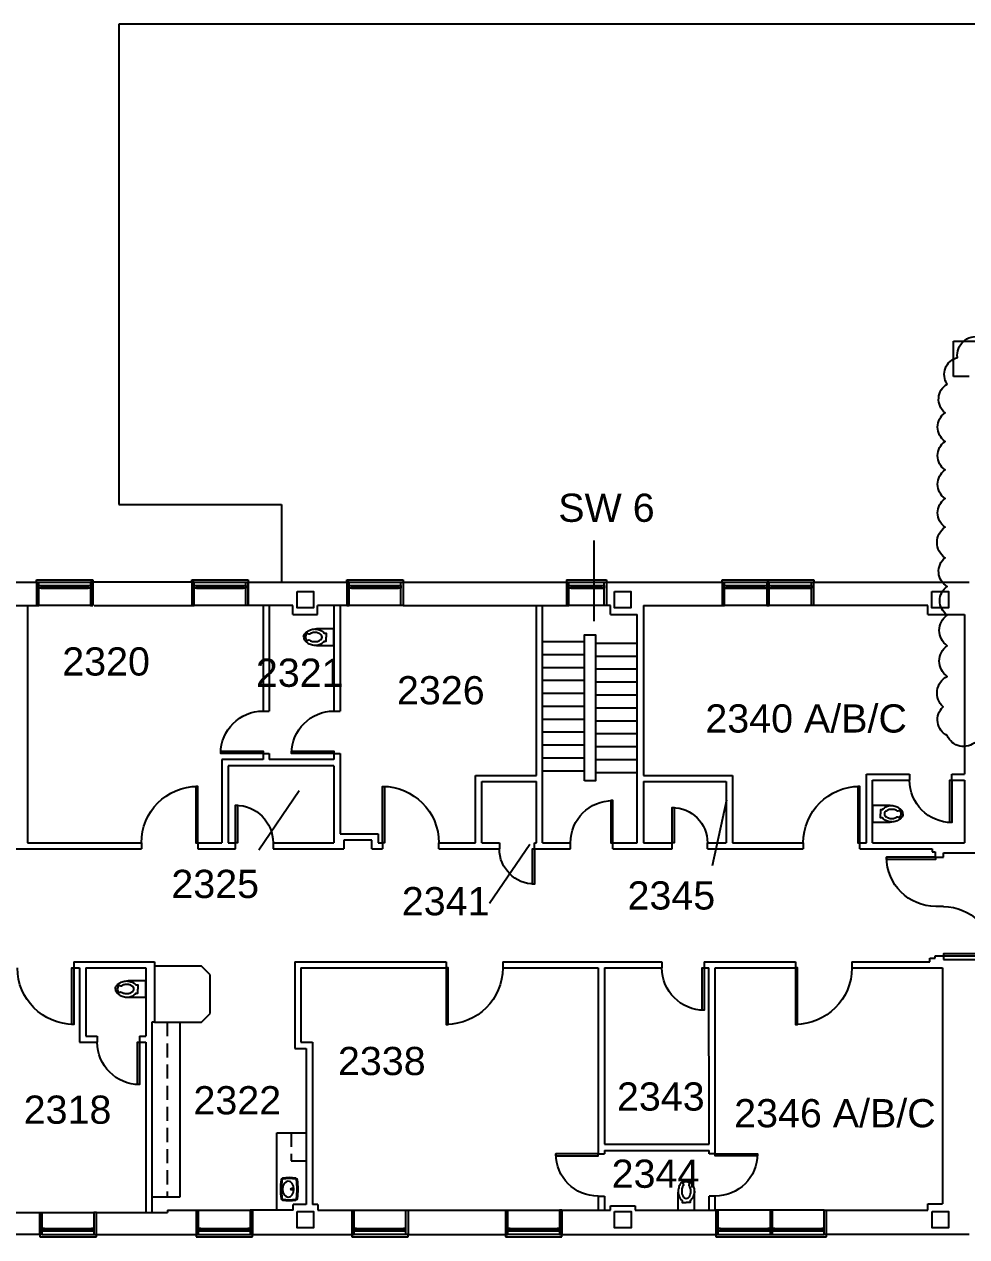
# Model space of a CAD drawing. Header units: inches. Extents: x -1132 to 7533, y -2240 to 4304.
# Drawn here: x 3897 to 4698, y 1782 to 2814 of the extents above; entities that cross this region are included whole.
import ezdxf

# ---------------------------------------------------------------- set-up
doc = ezdxf.new("R2010")
doc.units = ezdxf.units.IN
doc.header["$LTSCALE"] = 96
doc.header["$MEASUREMENT"] = 0
doc.linetypes.add('HIDDEN2', pattern=[0.1875, 0.125, -0.0625])
doc.layers.get('0').update_dxf_attribs({"linetype": 'CONTINUOUS'})
doc.layers.get('DEFPOINTS').update_dxf_attribs({"color": 31, "linetype": 'CONTINUOUS'})
for name, color, linetype in [('A-ANNO-ROOM', 4, 'CONTINUOUS'), ('A-DOOR', 2, 'CONTINUOUS'), ('A-FLOR-CASE', 3, 'CONTINUOUS'), ('A-FLOR-CASE-UPPR', 3, 'HIDDEN2'), ('A-FLOR-PFIX', 2, 'CONTINUOUS'), ('A-FLOR-STRS', 2, 'CONTINUOUS'), ('A-GLAZ', 2, 'CONTINUOUS'), ('A-GLAZ-SILL', 1, 'CONTINUOUS'), ('A-ROOF-LEVL-MED', 3, 'CONTINUOUS'), ('A-WALL-FULL', 6, 'CONTINUOUS')]:
    doc.layers.add(name, color=color, linetype=linetype)
doc.styles.add('ARIAL', font='arial.ttf')

# ---------------------------------------------------------------- blocks, each defined once
blk = doc.blocks.new('P2477016')
for p, q in [((-3.6, -23.8), (-3.6, -23.8)), ((-2.5, -21.1), (-2.5, -21.1))]:
    blk.add_line(p, q)
blk.add_lwpolyline([(7, -14.9), (7, 0), (-7, 0), (-7, -14.9)])
for points in [[(-6.9, -16.2, -0.074934), (-6.3, -12.6, -0.085426), (-4.9, -9.7, -0.066386), (-3.5, -8.3), (-3.5, -6.7), (0, -6.7)], [(4, -23.7, -0.562484), (3.2, -23.5), (2.4, -21.3, -0.238976), (2.5, -20.9, 0.08035), (3.4, -19, 0.074934), (3.8, -16.2, 0.074934), (3.4, -13.4, 0.085426), (2.4, -11.5, 0.066386), (1.6, -10.6, 0.330534), (-1.7, -10.6, 0.066386), (-2.5, -11.5, 0.085426), (-3.5, -13.4, 0.074934), (-3.9, -16.2, 0.074934), (-3.5, -19, 0.08035), (-2.6, -20.9, -0.238976), (-2.5, -21.3), (-3.3, -23.5, -0.549653), (-4.1, -23.7)], [(6.9, -16.2, 0.074934), (6.3, -12.6, 0.085426), (4.9, -9.7, 0.066386), (3.5, -8.3), (3.5, -6.7), (0, -6.7)], [(0, -25.8, -0.143932), (-2.5, -25, -0.107177), (-4.9, -22.6, -0.077997), (-6.4, -19.2, -0.065232), (-7, -14.9)], [(0, -25.8, 0.143932), (2.5, -25, 0.107177), (4.9, -22.6, 0.077997), (6.4, -19.2, 0.065232), (7, -14.9)], [(-3, -22.7, 0.063273), (-1.7, -23.8, 0.143932), (0, -24.2)], [(0, -24.2, 0.143932), (1.7, -23.8, 0.059203), (2.9, -22.8)]]:
    blk.add_lwpolyline(points, format="xyb")
blk = doc.blocks.new('*U19')
for p, q in [((0, 0), (0, 0)), ((48, 0), (48, 0))]:
    blk.add_line(p, q)
blk.add_lwpolyline([(0, 0), (0, 48), (1.75, 48), (1.75, 0)], close=True)
blk.add_arc((0, 0), 48, 0, 90)
blk = doc.blocks.new('*U20')
for p, q in [((0, 0), (0, 0)), ((-32, 0), (-32, 0))]:
    blk.add_line(p, q)
blk.add_lwpolyline([(0, 0), (0, 32), (-1.75, 32), (-1.75, 0)], close=True)
blk.add_arc((0, 0), 32, 90, 180)
blk = doc.blocks.new('*U18')
for p, q in [((0, 0), (0, 0)), ((-48, 0), (-48, 0))]:
    blk.add_line(p, q)
blk.add_lwpolyline([(0, 0), (0, 48), (-1.75, 48), (-1.75, 0)], close=True)
blk.add_arc((0, 0), 48, 90, 180)
blk = doc.blocks.new('*U21')
for p, q in [((0, 0), (0, 0)), ((30, 0), (30, 0))]:
    blk.add_line(p, q)
blk.add_lwpolyline([(0, 0), (0, -30), (1.75, -30), (1.75, 0)], close=True)
blk.add_arc((0, 0), 30, 270, 0)
blk = doc.blocks.new('*U22')
for p, q in [((0, 0), (0, 0)), ((36, 0), (36, 0))]:
    blk.add_line(p, q)
blk.add_lwpolyline([(0, 0), (0, 36), (1.75, 36), (1.75, 0)], close=True)
blk.add_arc((0, 0), 36, 0, 90)
blk = doc.blocks.new('*U23')
for p, q in [((0, 0), (0, 0)), ((-30, 0), (-30, 0))]:
    blk.add_line(p, q)
blk.add_lwpolyline([(0, 0), (0, 30), (-1.75, 30), (-1.75, 0)], close=True)
blk.add_arc((0, 0), 30, 90, 180)
blk = doc.blocks.new('*U24')
for p, q in [((0, 0), (0, 0)), ((48, 0), (48, 0))]:
    blk.add_line(p, q)
blk.add_lwpolyline([(0, 0), (0, 48), (1.75, 48), (1.75, 0)], close=True)
blk.add_arc((0, 0), 48, 0, 90)
blk = doc.blocks.new('*U25')
for p, q in [((0, 0), (0, 0)), ((36, 0), (36, 0))]:
    blk.add_line(p, q)
blk.add_lwpolyline([(0, 0), (0, -36), (1.75, -36), (1.75, 0)], close=True)
blk.add_arc((0, 0), 36, 270, 0)
blk = doc.blocks.new('*U26')
for p, q in [((0, 0), (0, 0)), ((42, 0), (42, 0))]:
    blk.add_line(p, q)
blk.add_lwpolyline([(0, 0), (0, 42), (1.75, 42), (1.75, 0)], close=True)
blk.add_arc((0, 0), 42, 0, 90)
blk = doc.blocks.new('*U27')
for p, q in [((0, 0), (0, 0)), ((-42, 0), (-42, 0))]:
    blk.add_line(p, q)
blk.add_lwpolyline([(0, 0), (0, -42), (-1.75, -42), (-1.75, 0)], close=True)
blk.add_arc((0, 0), 42, 180, 270)
blk = doc.blocks.new('*U34')
for p, q in [((0, 0), (0, 0)), ((48, 0), (48, 0))]:
    blk.add_line(p, q)
blk.add_lwpolyline([(0, 0), (0, -48), (1.75, -48), (1.75, 0)], close=True)
blk.add_arc((0, 0), 48, 270, 0)
blk = doc.blocks.new('*U35')
for p, q in [((0, 0), (0, 0)), ((-48, 0), (-48, 0))]:
    blk.add_line(p, q)
blk.add_lwpolyline([(0, 0), (0, -48), (-1.75, -48), (-1.75, 0)], close=True)
blk.add_arc((0, 0), 48, 180, 270)
blk = doc.blocks.new('*U36')
for p, q in [((0, 0), (0, 0)), ((36, 0), (36, 0))]:
    blk.add_line(p, q)
blk.add_lwpolyline([(0, 0), (0, -36), (1.75, -36), (1.75, 0)], close=True)
blk.add_arc((0, 0), 36, 270, 0)
blk = doc.blocks.new('*U43')
for p, q in [((0, 0), (0, 0)), ((-48, 0), (-48, 0))]:
    blk.add_line(p, q)
blk.add_lwpolyline([(0, 0), (0, -48), (-1.75, -48), (-1.75, 0)], close=True)
blk.add_arc((0, 0), 48, 180, 270)
blk = doc.blocks.new('*U44')
for p, q in [((0, 0), (0, 0)), ((36, 0), (36, 0))]:
    blk.add_line(p, q)
blk.add_lwpolyline([(0, 0), (0, -36), (1.75, -36), (1.75, 0)], close=True)
blk.add_arc((0, 0), 36, 270, 0)
blk = doc.blocks.new('*U45')
for p, q in [((0, 0), (0, 0)), ((36, 0), (36, 0))]:
    blk.add_line(p, q)
blk.add_lwpolyline([(0, 0), (0, 36), (1.75, 36), (1.75, 0)], close=True)
blk.add_arc((0, 0), 36, 0, 90)
blk = doc.blocks.new('*U33')
for p, q in [((0, 0), (0, 0)), ((36, 0), (36, 0))]:
    blk.add_line(p, q)
blk.add_lwpolyline([(0, 0), (0, -36), (1.75, -36), (1.75, 0)], close=True)
blk.add_arc((0, 0), 36, 270, 0)
blk = doc.blocks.new('*U47')
for p, q in [((0, 0), (0, 0)), ((-36, 0), (-36, 0))]:
    blk.add_line(p, q)
blk.add_lwpolyline([(0, 0), (0, 36), (-1.75, 36), (-1.75, 0)], close=True)
blk.add_arc((0, 0), 36, 90, 180)

msp = doc.modelspace()

# ---------------------------------------------------------------- linework, layer by layer
at = {"layer": 'A-ANNO-ROOM'}
for p, q in [((4381.1, 2374.5), (4381.1, 2305.9)), ((4096.3, 2111.5), (4130.6, 2161.9)), ((4482.1, 2098), (4494.3, 2154)), ((4292.3, 2065.9), (4326.6, 2116.3))]:
    msp.add_line(p, q, dxfattribs=at)
at = {"layer": 'A-DOOR'}
msp.add_line((4678.5, 2063.2), (4672.1, 2063.2), dxfattribs=at)
at = {"layer": 'A-FLOR-CASE'}
for p, q in [((4047.4, 2012.5), (4007.5, 2012.5)), ((4054.8, 2005.1), (4047.4, 2012.5)), ((4054.8, 1972.1), (4054.8, 2005.1)), ((4047.4, 1964.7), (4054.8, 1972.1)), ((4007.5, 1964.7), (4047.4, 1964.7)), ((4029.3, 1816.2), (4029.3, 1964.7)), ((4111.6, 1804.7), (4111.6, 1870.7)), ((4111.6, 1870.7), (4136.6, 1870.7)), ((4005.3, 1816.2), (4029.3, 1816.2))]:
    msp.add_line(p, q, dxfattribs=at)
at = {"layer": 'A-FLOR-CASE-UPPR'}
for p, q in [((4018.3, 1964.7), (4018.3, 1816.2)), ((4123.6, 1870.7), (4123.6, 1846.7)), ((4123.6, 1846.7), (4136.6, 1846.7))]:
    msp.add_line(p, q, dxfattribs=at)
at = {"layer": 'A-FLOR-PFIX'}
for points in [[(4129, 1830.6, 0.319535), (4127.7, 1831.9, 0.093638), (4116.3, 1831.9, 0.319535), (4115.1, 1830.6, 0.073603), (4115.1, 1814.7, 0.319535), (4116.3, 1813.4, 0.093638), (4127.7, 1813.4, 0.319535), (4129, 1814.7, 0.073603)], [(4128.2, 1830.5, 0.319535), (4127.6, 1831.1, 0.093638), (4116.5, 1831.1, 0.319535), (4115.9, 1830.5, 0.073603), (4115.9, 1814.8, 0.319535), (4116.5, 1814.2, 0.093638), (4127.6, 1814.2, 0.319535), (4128.2, 1814.8, 0.073603)]]:
    msp.add_lwpolyline(points, format="xyb", close=True, dxfattribs=at)
msp.add_lwpolyline([(4121.2, 1829.4), (4119.4, 1828.9), (4117.7, 1827.4), (4116.6, 1825.3), (4116.3, 1822.7), (4116.6, 1820), (4117.7, 1817.9), (4119.4, 1816.4), (4121.2, 1815.9), (4123, 1816.4), (4124.6, 1817.9), (4125.7, 1820), (4126.1, 1822.7), (4125.7, 1825.3), (4124.6, 1827.4), (4123, 1828.9)], close=True, dxfattribs=at)
msp.add_circle((4124.2, 1822.7), 0.749, dxfattribs=at)
at = {"layer": 'A-FLOR-STRS'}
for p, q in [((4373.1, 2288.4), (4337.6, 2288.4)), ((4382.6, 2287.3), (4418.1, 2287.3)), ((4373.1, 2277.4), (4337.6, 2277.4)), ((4382.6, 2276.3), (4418.1, 2276.3)), ((4373.1, 2266.4), (4337.6, 2266.4)), ((4382.6, 2265.3), (4418.1, 2265.3)), ((4373.1, 2255.4), (4337.6, 2255.4)), ((4382.6, 2254.3), (4418.1, 2254.3)), ((4373.1, 2244.4), (4337.6, 2244.4)), ((4382.6, 2243.3), (4418.1, 2243.3)), ((4373.1, 2233.4), (4337.6, 2233.4)), ((4382.6, 2232.3), (4418.1, 2232.3)), ((4373.1, 2222.4), (4337.6, 2222.4)), ((4382.6, 2221.3), (4418.1, 2221.3)), ((4373.1, 2211.4), (4337.6, 2211.4)), ((4382.6, 2210.3), (4418.1, 2210.3)), ((4373.1, 2200.4), (4337.6, 2200.4)), ((4382.6, 2199.3), (4418.1, 2199.3)), ((4373.1, 2189.4), (4337.6, 2189.4)), ((4382.6, 2188.3), (4418.1, 2188.3)), ((4373.1, 2178.4), (4337.6, 2178.4)), ((4382.6, 2177.3), (4418.1, 2177.3))]:
    msp.add_line(p, q, dxfattribs=at)
msp.add_lwpolyline([(4373.1, 2170.2), (4373.1, 2294.4), (4382.6, 2294.4), (4382.6, 2170.2)], close=True, dxfattribs=at)
at = {"layer": 'A-GLAZ'}
for p, q in [((3907.1, 2341.2), (3955.1, 2341.2)), ((3907.1, 2339.2), (3907.1, 2341.2)), ((3909.1, 2339.2), (3953.1, 2339.2)), ((3911.1, 2336.2), (3951.1, 2336.2)), ((3911.1, 2335.2), (3951.1, 2335.2)), ((3911.1, 2334.2), (3951.1, 2334.2)), ((3955.1, 2341.2), (3955.1, 2339.2)), ((4039.1, 2341.2), (4087.1, 2341.2)), ((4039.1, 2339.2), (4039.1, 2341.2)), ((4041.1, 2339.2), (4085.1, 2339.2)), ((4043.1, 2336.2), (4083.1, 2336.2)), ((4043.1, 2335.2), (4083.1, 2335.2)), ((4043.1, 2334.2), (4083.1, 2334.2)), ((4087.1, 2341.2), (4087.1, 2339.2)), ((4171.1, 2341.2), (4219.1, 2341.2)), ((4171.1, 2339.2), (4171.1, 2341.2)), ((4173.1, 2339.2), (4217.1, 2339.2)), ((4175.1, 2336.2), (4215.1, 2336.2)), ((4175.1, 2335.2), (4215.1, 2335.2)), ((4175.1, 2334.2), (4215.1, 2334.2)), ((4219.1, 2341.2), (4219.1, 2339.2)), ((4357.8, 2341.2), (4391.8, 2341.2)), ((4357.8, 2341.2), (4357.8, 2339.2)), ((4359.8, 2339.2), (4389.8, 2339.2)), ((4361.8, 2336.2), (4389.8, 2336.2)), ((4361.8, 2335.2), (4387.8, 2335.2)), ((4361.8, 2334.2), (4389.8, 2334.2)), ((4391.8, 2341.2), (4391.8, 2339.2)), ((4490.2, 2339.2), (4490.2, 2341.2)), ((4490.2, 2341.2), (4568.2, 2341.2)), ((4492.2, 2339.2), (4528.2, 2339.2)), ((4492.2, 2336.2), (4528.2, 2336.2)), ((4492.2, 2334.2), (4528.2, 2334.2)), ((4494.2, 2335.2), (4526.2, 2335.2)), ((4530.2, 2339.2), (4566.2, 2339.2)), ((4530.2, 2336.2), (4566.2, 2336.2)), ((4530.2, 2334.2), (4566.2, 2334.2)), ((4532.2, 2335.2), (4564.2, 2335.2)), ((4568.2, 2341.2), (4568.2, 2339.2)), ((3914, 1789.2), (3954, 1789.2)), ((3914, 1788.2), (3954, 1788.2)), ((3914, 1787.2), (3954, 1787.2)), ((4046.8, 1789.2), (4086.8, 1789.2)), ((4046.8, 1788.2), (4086.8, 1788.2)), ((4046.8, 1787.2), (4086.8, 1787.2)), ((4179.3, 1789.2), (4219.3, 1789.2)), ((4179.3, 1788.2), (4219.3, 1788.2)), ((4179.3, 1787.2), (4219.3, 1787.2)), ((4310, 1789.2), (4350, 1789.2)), ((4310, 1788.2), (4350, 1788.2)), ((4310, 1787.2), (4350, 1787.2)), ((4489, 1789.2), (4529, 1789.2)), ((4489, 1788.2), (4529, 1788.2)), ((4489, 1787.2), (4529, 1787.2)), ((4535, 1789.2), (4575.1, 1789.2)), ((4535, 1788.2), (4575.1, 1788.2)), ((4535, 1787.2), (4575.1, 1787.2)), ((3910, 1784.2), (3910, 1782.2)), ((3910, 1782.2), (3958, 1782.2)), ((3912, 1784.2), (3956, 1784.2)), ((3958, 1782.2), (3958, 1784.2)), ((4042.8, 1784.2), (4042.8, 1782.2)), ((4042.8, 1782.2), (4090.8, 1782.2)), ((4044.8, 1784.2), (4088.8, 1784.2)), ((4090.8, 1782.2), (4090.8, 1784.2)), ((4175.3, 1784.2), (4175.3, 1782.2)), ((4175.3, 1782.2), (4223.3, 1782.2)), ((4221.3, 1784.2), (4177.3, 1784.2)), ((4223.3, 1782.2), (4223.3, 1784.2)), ((4306, 1784.2), (4306, 1782.2)), ((4306, 1782.2), (4354, 1782.2)), ((4352, 1784.2), (4308, 1784.2)), ((4354, 1782.2), (4354, 1784.2)), ((4485, 1784.2), (4485, 1782.2)), ((4485, 1782.2), (4579.1, 1782.2)), ((4487, 1784.2), (4531, 1784.2)), ((4533, 1784.2), (4577.1, 1784.2)), ((4579.1, 1782.2), (4579.1, 1784.2))]:
    msp.add_line(p, q, dxfattribs=at)
at = {"layer": 'A-GLAZ-SILL'}
for p, q in [((3953.1, 2319.2), (3909.1, 2319.2)), ((4085.1, 2319.2), (4041.1, 2319.2)), ((4217.1, 2319.2), (4173.1, 2319.2)), ((4389.8, 2319.2), (4359.8, 2319.2)), ((4566.2, 2319.2), (4492.2, 2319.2)), ((3912, 1802.7), (3956, 1802.7)), ((4044.8, 1804.7), (4088.8, 1804.7)), ((4177.3, 1804.7), (4221.3, 1804.7)), ((4308, 1804.7), (4352, 1804.7)), ((4531, 1804.7), (4487, 1804.7)), ((4577.1, 1804.7), (4533, 1804.7))]:
    msp.add_line(p, q, dxfattribs=at)
at = {"layer": 'A-ROOF-LEVL-MED'}
for p, q in [((5512.6, 2813.9), (3977.2, 2813.9)), ((3977.2, 2813.9), (3977.2, 2405.2)), ((3977.2, 2405.2), (4115.4, 2405.2)), ((4115.4, 2405.2), (4115.4, 2339.2))]:
    msp.add_line(p, q, dxfattribs=at)
at = {"layer": 'A-WALL-FULL'}
for p, q in [((4687.1, 2544.2), (4997.3, 2544.2)), ((4687.1, 2514.2), (4687.1, 2544.2)), ((4700.3, 2514.2), (4687.1, 2514.2)), ((3819.1, 2339.2), (3909.1, 2339.2)), ((3907.1, 2339.2), (3907.1, 2319.2)), ((3909.1, 2319.2), (3909.1, 2339.2)), ((3909.1, 2336.2), (3911.1, 2336.2)), ((3909.1, 2334.2), (3909.1, 2336.2)), ((3911.1, 2334.2), (3909.1, 2334.2)), ((3911.1, 2336.2), (3911.1, 2334.2)), ((3951.1, 2336.2), (3953.1, 2336.2)), ((3951.1, 2334.2), (3951.1, 2336.2)), ((3953.1, 2334.2), (3951.1, 2334.2)), ((3955.1, 2339.2), (3953.1, 2339.2)), ((3953.1, 2339.2), (3953.1, 2319.2)), ((3953.1, 2336.2), (3953.1, 2334.2)), ((3955.1, 2339.2), (3955.1, 2319.2)), ((3955.1, 2319.2), (3955.1, 2339.2)), ((4039.1, 2339.2), (3956.1, 2339.2)), ((4039.1, 2339.2), (4039.1, 2319.2)), ((4041.1, 2339.2), (4039.1, 2339.2)), ((4041.1, 2319.2), (4041.1, 2339.2)), ((4041.1, 2336.2), (4043.1, 2336.2)), ((4041.1, 2334.2), (4041.1, 2336.2)), ((4043.1, 2334.2), (4041.1, 2334.2)), ((4043.1, 2336.2), (4043.1, 2334.2)), ((4083.1, 2336.2), (4085.1, 2336.2)), ((4083.1, 2334.2), (4083.1, 2336.2)), ((4085.1, 2334.2), (4083.1, 2334.2)), ((4085.1, 2319.2), (4085.1, 2339.2)), ((4085.1, 2339.2), (4171.1, 2339.2)), ((4085.1, 2336.2), (4085.1, 2334.2)), ((4087.1, 2339.2), (4087.1, 2319.2)), ((4087.1, 2319.2), (4087.1, 2339.2)), ((4171.1, 2339.2), (4171.1, 2319.2)), ((4173.1, 2339.2), (4171.1, 2339.2)), ((4171.1, 2339.2), (4171.1, 2319.2)), ((4173.1, 2319.2), (4173.1, 2339.2)), ((4173.1, 2336.2), (4175.1, 2336.2)), ((4173.1, 2334.2), (4173.1, 2336.2)), ((4175.1, 2334.2), (4173.1, 2334.2)), ((4175.1, 2336.2), (4175.1, 2334.2)), ((4215.1, 2336.2), (4217.1, 2336.2)), ((4215.1, 2334.2), (4215.1, 2336.2)), ((4217.1, 2334.2), (4215.1, 2334.2)), ((4217.1, 2319.2), (4217.1, 2339.2)), ((4217.1, 2339.2), (4359.8, 2339.2)), ((4217.1, 2336.2), (4217.1, 2334.2)), ((4219.1, 2339.2), (4219.1, 2319.2)), ((4219.1, 2339.2), (4219.1, 2319.2)), ((4357.8, 2339.2), (4357.8, 2319.2)), ((4359.8, 2319.2), (4359.8, 2339.2)), ((4359.8, 2336.2), (4361.8, 2336.2)), ((4359.8, 2334.2), (4359.8, 2336.2)), ((4361.8, 2334.2), (4359.8, 2334.2)), ((4361.8, 2336.2), (4361.8, 2334.2)), ((4387.8, 2336.2), (4389.8, 2336.2)), ((4387.8, 2334.2), (4387.8, 2336.2)), ((4389.8, 2334.2), (4387.8, 2334.2)), ((4389.8, 2319.2), (4389.8, 2339.2)), ((4389.8, 2339.2), (4492.2, 2339.2)), ((4389.8, 2336.2), (4389.8, 2334.2)), ((4391.8, 2339.2), (4391.8, 2319.2)), ((4490.2, 2339.2), (4490.2, 2319.2)), ((4492.2, 2319.2), (4492.2, 2339.2)), ((4492.2, 2336.2), (4494.2, 2336.2)), ((4492.2, 2334.2), (4492.2, 2336.2)), ((4494.2, 2334.2), (4492.2, 2334.2)), ((4494.2, 2336.2), (4494.2, 2334.2)), ((4526.2, 2336.2), (4528.2, 2336.2)), ((4526.2, 2334.2), (4526.2, 2336.2)), ((4528.2, 2334.2), (4526.2, 2334.2)), ((4530.2, 2339.2), (4528.2, 2339.2)), ((4528.2, 2339.2), (4528.2, 2319.2)), ((4528.2, 2336.2), (4528.2, 2334.2)), ((4530.2, 2319.2), (4530.2, 2339.2)), ((4530.2, 2336.2), (4532.2, 2336.2)), ((4530.2, 2334.2), (4530.2, 2336.2)), ((4532.2, 2334.2), (4530.2, 2334.2)), ((4532.2, 2336.2), (4532.2, 2334.2)), ((4564.2, 2336.2), (4566.2, 2336.2)), ((4564.2, 2334.2), (4564.2, 2336.2)), ((4566.2, 2334.2), (4564.2, 2334.2)), ((4566.2, 2319.2), (4566.2, 2339.2)), ((4566.2, 2339.2), (4700.3, 2339.2)), ((4566.2, 2336.2), (4566.2, 2334.2)), ((4568.2, 2319.2), (4568.2, 2339.2)), ((3876.2, 2319.2), (3909.1, 2319.2)), ((3899.3, 2319.2), (3899.3, 2117.4)), ((3953.1, 2319.2), (3955.1, 2319.2)), ((3956.1, 2319.2), (4041.1, 2319.2)), ((4125.2, 2319.2), (4085.1, 2319.2)), ((4099.8, 2319.2), (4099.8, 2229.5)), ((4105.1, 2319.2), (4105.1, 2229.5)), ((4125.2, 2311.7), (4125.2, 2319.2)), ((4125.2, 2311.7), (4146.2, 2311.7)), ((4171.1, 2319.2), (4146.2, 2319.2)), ((4146.2, 2311.7), (4146.2, 2319.2)), ((4160.1, 2319.2), (4160.1, 2229.5)), ((4165.3, 2319.2), (4165.3, 2229.5)), ((4171.1, 2319.2), (4173.1, 2319.2)), ((4219.1, 2319.2), (4217.1, 2319.2)), ((4219.1, 2319.2), (4359.8, 2319.2)), ((4332.3, 2174.7), (4332.3, 2319.2)), ((4337.6, 2117.4), (4337.6, 2319.2)), ((4395.2, 2319.2), (4389.8, 2319.2)), ((4395.2, 2311.7), (4395.2, 2319.2)), ((4395.2, 2311.7), (4418.1, 2311.7)), ((4418.1, 2117.4), (4418.1, 2311.7)), ((4423.3, 2319.2), (4423.3, 2174.7)), ((4423.3, 2319.2), (4492.2, 2319.2)), ((4528.2, 2319.2), (4530.2, 2319.2)), ((4665.2, 2319.2), (4566.2, 2319.2)), ((4665.2, 2311.7), (4665.2, 2319.2)), ((4665.2, 2311.7), (4696.3, 2311.7)), ((4696.3, 2311.7), (4696.3, 2175.8)), ((4099.8, 2229.5), (4105.1, 2229.5)), ((4160.1, 2229.5), (4165.3, 2229.5)), ((4064.8, 2188.2), (4064.8, 2117.4)), ((4099.8, 2188.2), (4064.8, 2188.2)), ((4099.8, 2193.5), (4105.1, 2193.5)), ((4099.8, 2193.5), (4099.8, 2188.2)), ((4105.1, 2193.5), (4105.1, 2188.2)), ((4160.1, 2188.2), (4105.1, 2188.2)), ((4160.1, 2193.5), (4160.1, 2188.2)), ((4160.1, 2193.5), (4165.3, 2193.5)), ((4165.3, 2193.5), (4165.3, 2124.9)), ((4160.1, 2183), (4070.1, 2183)), ((4070.1, 2183), (4070.1, 2117.4)), ((4160.1, 2183), (4160.1, 2117.4)), ((4280.6, 2117.4), (4280.6, 2174.7)), ((4280.6, 2174.7), (4332.3, 2174.7)), ((4285.8, 2169.5), (4332.3, 2169.5)), ((4285.8, 2117.4), (4285.8, 2169.5)), ((4332.3, 2117.4), (4332.3, 2169.5)), ((4423.3, 2174.7), (4499.1, 2174.7)), ((4423.3, 2169.5), (4493.8, 2169.5)), ((4423.3, 2169.5), (4423.3, 2117.4)), ((4493.8, 2169.5), (4493.8, 2117.4)), ((4499.1, 2174.7), (4499.1, 2117.4)), ((4613.1, 2117.4), (4613.1, 2175.8)), ((4613.1, 2175.8), (4649.7, 2175.8)), ((4618.3, 2117.4), (4618.3, 2170.6)), ((4618.3, 2170.6), (4649.7, 2170.6)), ((4649.7, 2175.8), (4649.7, 2170.6)), ((4685.7, 2175.8), (4696.3, 2175.8)), ((4685.7, 2170.6), (4685.7, 2175.8)), ((4685.7, 2170.6), (4696.3, 2170.6)), ((4696.3, 2170.6), (4696.3, 2117.4)), ((3899.3, 2117.4), (3996.3, 2117.4)), ((3996.3, 2117.4), (3996.3, 2112.2)), ((4044.3, 2117.4), (4044.3, 2112.2)), ((4044.3, 2117.4), (4064.8, 2117.4)), ((4070.1, 2117.4), (4076.3, 2117.4)), ((4076.3, 2112.2), (4076.3, 2117.4)), ((4108.3, 2117.4), (4160.1, 2117.4)), ((4108.3, 2117.4), (4108.3, 2112.2)), ((4165.3, 2124.9), (4197.8, 2124.9)), ((4192.3, 2119.7), (4168.5, 2119.7)), ((4168.5, 2119.7), (4168.5, 2112.2)), ((4192.3, 2112.2), (4192.3, 2119.7)), ((4197.8, 2124.9), (4197.8, 2117.4)), ((4197.8, 2117.4), (4201.3, 2117.4)), ((4201.3, 2117.4), (4201.3, 2112.2)), ((4249.3, 2117.4), (4280.6, 2117.4)), ((4249.3, 2112.2), (4249.3, 2117.4)), ((4285.8, 2117.4), (4300.8, 2117.4)), ((4300.8, 2117.4), (4300.8, 2112.2)), ((4330.8, 2117.4), (4332.3, 2117.4)), ((4330.8, 2112.2), (4330.8, 2117.4)), ((4337.6, 2117.4), (4361.3, 2117.4)), ((4361.3, 2112.2), (4361.3, 2117.4)), ((4397.3, 2117.4), (4418.1, 2117.4)), ((4397.3, 2112.2), (4397.3, 2117.4)), ((4423.3, 2117.4), (4447.8, 2117.4)), ((4447.8, 2112.2), (4447.8, 2117.4)), ((4477.8, 2117.4), (4493.8, 2117.4)), ((4477.8, 2112.2), (4477.8, 2117.4)), ((4499.1, 2117.4), (4559.3, 2117.4)), ((4559.3, 2117.4), (4559.3, 2112.2)), ((4607.3, 2117.4), (4613.1, 2117.4)), ((4607.3, 2112.2), (4607.3, 2117.4)), ((4618.3, 2117.4), (4696.3, 2117.4)), ((3750.8, 2112.2), (3996.3, 2112.2)), ((4044.3, 2112.2), (4076.3, 2112.2)), ((4108.3, 2112.2), (4168.5, 2112.2)), ((4192.3, 2112.2), (4201.3, 2112.2)), ((4249.3, 2112.2), (4300.8, 2112.2)), ((4330.8, 2112.2), (4361.3, 2112.2)), ((4397.3, 2112.2), (4447.8, 2112.2)), ((4477.8, 2112.2), (4559.3, 2112.2)), ((4607.3, 2112.2), (4669, 2112.2)), ((4669, 2112.2), (4669, 2109.7)), ((4669, 2109.7), (4671.5, 2109.7)), ((4671.5, 2109.7), (4671.5, 2105.2)), ((4671.5, 2105.2), (4678.5, 2105.2)), ((4678.5, 2105.2), (4678.5, 2108.9)), ((4678.5, 2108.9), (4719.5, 2108.9)), ((3938.9, 2016.2), (3938.9, 2010.9)), ((3938.9, 2016.2), (4007.5, 2016.2)), ((4007.5, 2016.2), (4007.5, 1964.7)), ((4126.8, 2016.2), (4255.6, 2016.2)), ((4126.8, 2016.2), (4126.8, 1942.4)), ((4255.6, 2016.2), (4255.6, 2010.9)), ((4303.6, 2016.2), (4439.1, 2016.2)), ((4303.6, 2016.2), (4303.6, 2010.9)), ((4439.1, 2016.2), (4439.1, 2010.9)), ((4475.1, 2016.2), (4552.6, 2016.2)), ((4475.1, 2016.2), (4475.1, 2010.9)), ((4552.6, 2016.2), (4552.6, 2010.9)), ((4600.6, 2016.2), (4666.8, 2016.2)), ((4600.6, 2016.2), (4600.6, 2010.9)), ((4666.8, 2016.2), (4666.8, 2019.2)), ((4666.8, 2019.2), (4671.5, 2019.2)), ((4671.5, 2019.2), (4671.5, 2021.2)), ((4671.5, 2021.2), (4678.5, 2021.2)), ((4678.5, 2021.2), (4678.5, 2018.2)), ((4678.5, 2018.2), (4719.5, 2018.2)), ((3938.9, 2010.9), (3943.8, 2010.9)), ((3943.8, 2010.9), (3943.8, 1947.6)), ((3949.1, 2010.9), (3949.1, 1952.9)), ((3949.1, 2010.9), (4000, 2010.9)), ((4000, 2010.9), (4000, 1952.9)), ((4132, 2010.9), (4132, 1947.7)), ((4132, 2010.9), (4255.6, 2010.9)), ((4303.6, 2010.9), (4384.8, 2010.9)), ((4384.8, 2010.9), (4384.8, 1852.7)), ((4390.1, 2010.9), (4390.1, 1860.9)), ((4390.1, 2010.9), (4439.1, 2010.9)), ((4475.1, 2010.9), (4479, 2010.9)), ((4479.1, 1860.9), (4479, 2010.9)), ((4484.3, 1852.7), (4484.3, 2010.9)), ((4484.3, 2010.9), (4552.6, 2010.9)), ((4600.6, 2010.9), (4677.8, 2010.9)), ((4677.8, 2010.9), (4677.8, 1810.3)), ((4007.5, 1964.7), (4005.3, 1964.7)), ((4005.3, 1964.7), (4005.3, 1802.7)), ((3949.1, 1952.9), (3958.8, 1952.9)), ((3958.8, 1952.9), (3958.8, 1947.6)), ((3994.8, 1952.9), (4000, 1952.9)), ((3994.8, 1952.9), (3994.8, 1947.6)), ((3943.8, 1947.6), (3958.8, 1947.6)), ((3994.8, 1947.6), (4000, 1947.6)), ((4000, 1947.6), (4000, 1802.7)), ((4126.8, 1942.4), (4136.5, 1942.4)), ((4132, 1947.7), (4141.8, 1947.7)), ((4136.5, 1942.4), (4136.6, 1809.7)), ((4141.8, 1947.7), (4141.8, 1809.7)), ((4390.1, 1860.9), (4479.1, 1860.9)), ((4384.8, 1852.7), (4390.1, 1852.7)), ((4390.1, 1855.6), (4479.1, 1855.6)), ((4390.1, 1855.6), (4390.1, 1852.7)), ((4479.1, 1852.7), (4479.1, 1855.6)), ((4484.3, 1852.7), (4479.1, 1852.7)), ((4384.8, 1816.7), (4384.8, 1804.7)), ((4384.8, 1816.7), (4390.1, 1816.7)), ((4390.1, 1816.7), (4390.1, 1804.7)), ((4479.1, 1804.7), (4479.1, 1816.7)), ((4484.3, 1816.7), (4479.1, 1816.7)), ((4484.3, 1804.7), (4484.3, 1816.7)), ((4125.3, 1804.7), (4125.3, 1809.7)), ((4136.6, 1809.7), (4125.3, 1809.7)), ((4146.3, 1809.7), (4141.8, 1809.7)), ((4146.3, 1809.7), (4146.3, 1804.7)), ((4395.3, 1808.4), (4416.3, 1808.4)), ((4395.3, 1804.7), (4395.3, 1808.4)), ((4416.3, 1808.4), (4416.3, 1804.7)), ((4665.3, 1810.3), (4677.8, 1810.3)), ((4665.3, 1804.7), (4665.3, 1810.3)), ((3876.3, 1802.7), (3912, 1802.7)), ((3910, 1784.2), (3910, 1802.7)), ((3910, 1784.2), (3910, 1802.7)), ((3910, 1802.7), (3910, 1784.2)), ((3912, 1784.2), (3912, 1802.7)), ((3958, 1802.7), (3956, 1802.7)), ((3956, 1802.7), (3956, 1784.2)), ((3958, 1784.2), (3958, 1802.7)), ((3958, 1802.7), (4018.5, 1802.7)), ((3958, 1784.2), (3958, 1802.7)), ((4018.5, 1804.7), (4044.8, 1804.7)), ((4018.5, 1804.7), (4018.5, 1802.7)), ((4042.8, 1804.7), (4042.8, 1784.2)), ((4042.8, 1804.7), (4042.8, 1784.2)), ((4042.8, 1804.7), (4042.8, 1784.2)), ((4044.8, 1784.2), (4044.8, 1804.7)), ((4090.8, 1804.7), (4088.8, 1804.7)), ((4088.8, 1804.7), (4088.8, 1784.2)), ((4125.3, 1804.7), (4090.8, 1804.7)), ((4090.8, 1804.7), (4090.8, 1784.2)), ((4090.8, 1784.2), (4090.8, 1804.7)), ((4146.3, 1804.7), (4177.3, 1804.7)), ((4175.3, 1804.7), (4175.3, 1784.2)), ((4177.3, 1784.2), (4177.3, 1804.7)), ((4221.3, 1784.2), (4221.3, 1804.7)), ((4221.3, 1804.7), (4308, 1804.7)), ((4223.3, 1804.7), (4223.3, 1784.2)), ((4306, 1804.7), (4306, 1784.2)), ((4306, 1804.7), (4306, 1784.2)), ((4306, 1804.7), (4306, 1784.2)), ((4308, 1784.2), (4308, 1804.7)), ((4354, 1804.7), (4352, 1804.7)), ((4352, 1804.7), (4352, 1784.2)), ((4354, 1804.7), (4354, 1784.2)), ((4354, 1804.7), (4395.3, 1804.7)), ((4354, 1784.2), (4354, 1804.7)), ((4416.3, 1804.7), (4485, 1804.7)), ((4485, 1804.7), (4485, 1784.2)), ((4487, 1804.7), (4485, 1804.7)), ((4485, 1804.7), (4485, 1784.2)), ((4487, 1784.2), (4487, 1804.7)), ((4533, 1804.7), (4531, 1804.7)), ((4531, 1804.7), (4531, 1784.2)), ((4533, 1784.2), (4533, 1804.7)), ((4577.1, 1784.2), (4577.1, 1804.7)), ((4577.1, 1804.7), (4665.3, 1804.7)), ((4579.1, 1784.2), (4579.1, 1804.7)), ((3914, 1789.2), (3912, 1789.2)), ((3912, 1789.2), (3912, 1787.2)), ((3912, 1787.2), (3914, 1787.2)), ((3914, 1787.2), (3914, 1789.2)), ((3956, 1789.2), (3954, 1789.2)), ((3954, 1789.2), (3954, 1787.2)), ((3954, 1787.2), (3956, 1787.2)), ((3956, 1787.2), (3956, 1789.2)), ((4046.8, 1789.2), (4044.8, 1789.2)), ((4044.8, 1789.2), (4044.8, 1787.2)), ((4044.8, 1787.2), (4046.8, 1787.2)), ((4046.8, 1787.2), (4046.8, 1789.2)), ((4088.8, 1789.2), (4086.8, 1789.2)), ((4086.8, 1789.2), (4086.8, 1787.2)), ((4086.8, 1787.2), (4088.8, 1787.2)), ((4088.8, 1787.2), (4088.8, 1789.2)), ((4179.3, 1789.2), (4177.3, 1789.2)), ((4177.3, 1789.2), (4177.3, 1787.2)), ((4177.3, 1787.2), (4179.3, 1787.2)), ((4179.3, 1787.2), (4179.3, 1789.2)), ((4221.3, 1789.2), (4219.3, 1789.2)), ((4219.3, 1789.2), (4219.3, 1787.2)), ((4219.3, 1787.2), (4221.3, 1787.2)), ((4221.3, 1787.2), (4221.3, 1789.2)), ((4310, 1789.2), (4308, 1789.2)), ((4308, 1789.2), (4308, 1787.2)), ((4308, 1787.2), (4310, 1787.2)), ((4310, 1787.2), (4310, 1789.2)), ((4352, 1789.2), (4350, 1789.2)), ((4350, 1789.2), (4350, 1787.2)), ((4350, 1787.2), (4352, 1787.2)), ((4352, 1787.2), (4352, 1789.2)), ((4489, 1789.2), (4487, 1789.2)), ((4487, 1787.2), (4489, 1787.2)), ((4489, 1787.2), (4489, 1789.2)), ((4531, 1789.2), (4529, 1789.2)), ((4529, 1789.2), (4529, 1787.2)), ((4529, 1787.2), (4531, 1787.2)), ((4531, 1787.2), (4531, 1789.2)), ((4535, 1789.2), (4533, 1789.2)), ((4533, 1789.2), (4533, 1787.2)), ((4533, 1787.2), (4535, 1787.2)), ((4535, 1787.2), (4535, 1789.2)), ((4577.1, 1789.2), (4575.1, 1789.2)), ((4575.1, 1789.2), (4575.1, 1787.2)), ((4575.1, 1787.2), (4577.1, 1787.2)), ((4577.1, 1787.2), (4577.1, 1789.2)), ((3912, 1784.2), (3823.3, 1784.2)), ((3956, 1784.2), (3958, 1784.2)), ((3958, 1784.2), (4044.8, 1784.2)), ((4088.8, 1784.2), (4090.8, 1784.2)), ((4090.8, 1784.2), (4177.3, 1784.2)), ((4223.3, 1784.2), (4221.3, 1784.2)), ((4223.3, 1784.2), (4308, 1784.2)), ((4352, 1784.2), (4487, 1784.2)), ((4531, 1784.2), (4533, 1784.2)), ((4700.3, 1784.2), (4577.1, 1784.2))]:
    msp.add_line(p, q, dxfattribs=at)
for points in [[(4128.7, 2331.2), (4142.7, 2331.2), (4142.7, 2317.2), (4128.7, 2317.2)], [(4398.7, 2331.2), (4412.7, 2331.2), (4412.7, 2317.2), (4398.7, 2317.2)], [(4668.7, 2331.2), (4682.7, 2331.2), (4682.7, 2317.2), (4668.7, 2317.2)], [(4128.8, 1803.7), (4142.8, 1803.7), (4142.8, 1789.7), (4128.8, 1789.7)], [(4398.8, 1803.7), (4412.8, 1803.7), (4412.8, 1789.7), (4398.8, 1789.7)], [(4668.8, 1803.7), (4682.8, 1803.7), (4682.8, 1789.7), (4668.8, 1789.7)], [(4668.8, 1803.7), (4682.8, 1803.7), (4682.8, 1789.7), (4668.8, 1789.7)]]:
    msp.add_lwpolyline(points, close=True, dxfattribs=at)
at = {"layer": 'DEFPOINTS'}
msp.add_lwpolyline([(4706, 2203.4, -0.520567), (4681.7, 2208.6, -0.520567), (4681.7, 2208.6, -0.520567), (4678.2, 2233, -0.520567), (4678.2, 2233, -0.520567), (4681.7, 2259, -0.520567), (4681.7, 2259, -0.520567), (4681.7, 2285.1, -0.520567), (4681.7, 2285.1, -0.520567), (4681.7, 2311.2, -0.520567), (4681.7, 2311.2, -0.520567), (4681.7, 2335.5, -0.520567), (4681.7, 2335.5, -0.520567), (4679.9, 2359.9, -0.520567), (4679.9, 2359.9, -0.520567), (4679.9, 2386, -0.520567), (4679.9, 2386, -0.520567), (4679.9, 2410.3, -0.520567), (4679.9, 2410.3, -0.520567), (4679.9, 2434.7, -0.520567), (4679.9, 2434.7, -0.520567), (4679.9, 2459, -0.520567), (4679.9, 2459, -0.520567), (4679.9, 2483.3, -0.520567), (4679.9, 2483.3, -0.520567), (4681.7, 2507.7, -0.520567), (4681.7, 2507.7, -0.520567), (4690.4, 2530.3, -0.520567), (4690.4, 2530.3, -0.520567), (4709.5, 2547.7, -0.520567)], format="xyb", dxfattribs=at)

# ---------------------------------------------------------------- block references
at = {"layer": 'A-DOOR', "xscale": -1, "rotation": 90}
for name, p in [('*U47', (4099.8, 2193.5)), ('*U47', (4160.1, 2193.5)), ('*U26', (4672.1, 2105.2)), ('*U27', (4678.5, 2021.2)), ('*U45', (4384.8, 1852.7)), ('*U44', (4484.3, 1852.7))]:
    msp.add_blockref(name, p, dxfattribs=at)
at = {"layer": 'A-DOOR', "xscale": -1}
for name, p in [('*U25', (4685.7, 2170.6)), ('*U19', (4044.3, 2117.4)), ('*U18', (4201.3, 2117.4)), ('*U24', (4607.3, 2117.4)), ('*U20', (4076.3, 2117.4)), ('*U22', (4397.3, 2117.4)), ('*U23', (4447.8, 2117.4)), ('*U21', (4330.8, 2112.2)), ('*U34', (3938.9, 2010.9)), ('*U35', (4255.6, 2010.9)), ('*U36', (4475.1, 2010.9)), ('*U43', (4552.6, 2010.9)), ('*U33', (3994.8, 1947.6))]:
    msp.add_blockref(name, p, dxfattribs=at)
at = {"layer": 'A-FLOR-PFIX'}
for p, rotation in [((4160.1, 2292.4), 270), ((4618.3, 2142), 90), ((4000, 1992.9), 270), ((4459.7, 1804.7), 180)]:
    msp.add_blockref('P2477016', p, dxfattribs=dict(at, rotation=rotation))

# ---------------------------------------------------------------- texts
at = {"layer": 'A-ANNO-ROOM', "style": 'ARIAL'}
for s, p in [('SW 6', (4350.9, 2390.5)), ('2320', (3929, 2259.7)), ('2321', (4093.7, 2250.1)), ('2326', (4213.7, 2235.2)), ('2340 A/B/C', (4476, 2211.2)), ('2325', (4021.8, 2070.4)), ('2345', (4409.8, 2060.6)), ('2341', (4217.8, 2055.7)), ('2338', (4163.5, 1919.7)), ('2322', (4040.6, 1886.3)), ('2343', (4400.8, 1889.5)), ('2318', (3896.2, 1878.3)), ('2346 A/B/C', (4500.5, 1875.3)), ('2344', (4396.3, 1823.8))]:
    msp.add_text(s, height=24, dxfattribs=at).set_placement(p)

doc.saveas('drawing.dxf')
